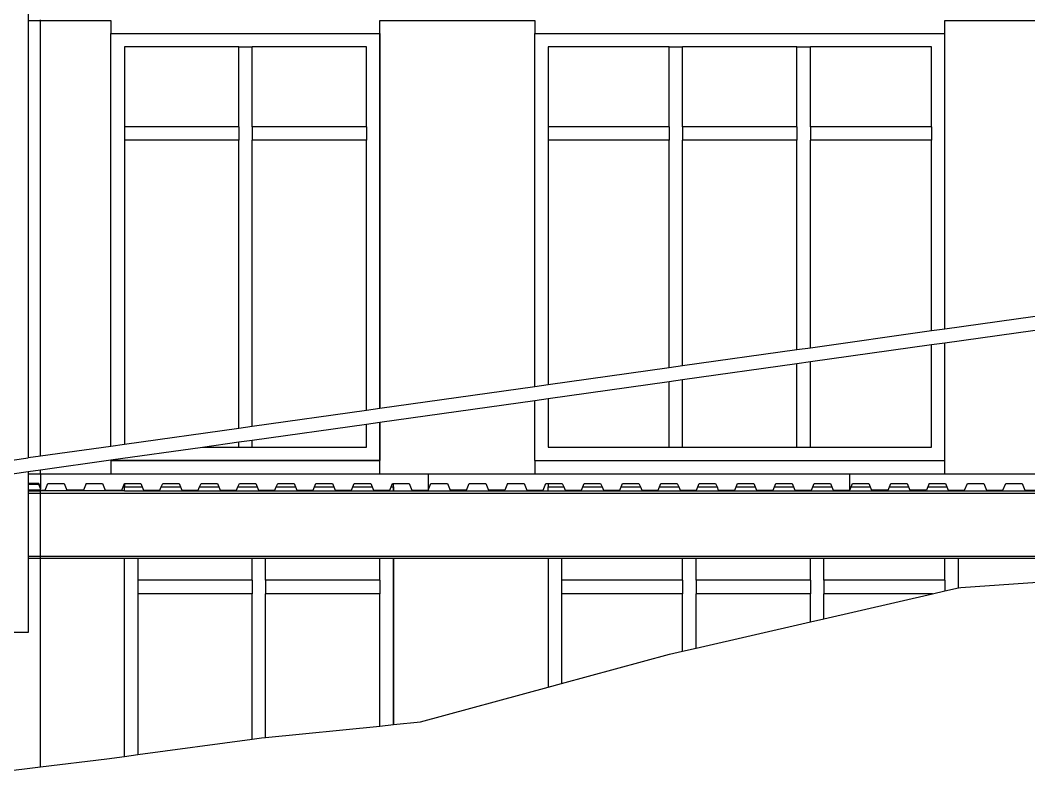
# Model space of a CAD drawing. Extents: x -101 to 101, y -14 to 18.
# Drawn here: x 38.59 to 46.09, y 9.11 to 14.69 of the extents above; entities that cross this region are included whole.
import ezdxf

# ---------------------------------------------------------------- set-up
doc = ezdxf.new("R2010")
doc.units = 0
doc.layers.get('0').update_dxf_attribs({"linetype": 'CONTINUOUS'})
doc.layers.add('SECTIONCUTEDGES', color=7, linetype='CONTINUOUS')

msp = doc.modelspace()

# ---------------------------------------------------------------- linework, layer by layer
for p, q in [((38.6477, 17.2598), (38.6477, 14.6912)), ((38.6477, 14.6912), (38.7377, 14.6912)), ((38.6477, 14.6912), (38.6477, 11.4402)), ((38.7377, 14.6912), (38.7377, 14.6955)), ((38.7377, 14.6912), (39.2627, 14.6912)), ((38.7377, 11.4529), (38.7377, 14.6912)), ((39.2627, 14.6912), (39.2627, 14.5955)), ((41.2627, 14.6912), (42.4127, 14.6912)), ((41.2627, 14.5955), (41.2627, 14.6912)), ((42.4127, 14.6912), (42.4127, 14.5955)), ((45.4627, 14.6912), (46.6127, 14.6912)), ((45.4627, 14.5955), (45.4627, 14.6912)), ((39.2627, 11.5266), (39.2627, 14.5955)), ((39.2627, 14.5955), (41.2627, 14.5955)), ((39.2627, 14.5955), (41.2627, 14.5955)), ((39.2627, 11.5266), (39.2627, 14.5955)), ((41.2627, 11.8077), (41.2627, 14.5955)), ((41.2627, 14.5955), (41.2627, 11.8077)), ((42.4127, 14.5955), (45.4627, 14.5955)), ((42.4127, 11.9693), (42.4127, 14.5955)), ((45.4627, 12.398), (45.4627, 14.5955)), ((39.3627, 14.4955), (39.3627, 13.9012)), ((40.2127, 14.4955), (39.3627, 14.4955)), ((40.2127, 14.4955), (40.3127, 14.4955)), ((40.2127, 13.9012), (40.2127, 14.4955)), ((41.1627, 14.4955), (40.3127, 14.4955)), ((40.3127, 13.9012), (40.3127, 14.4955)), ((41.1627, 13.9012), (41.1627, 14.4955)), ((43.4127, 14.4955), (42.5127, 14.4955)), ((42.5127, 14.4955), (42.5127, 13.9012)), ((43.4127, 14.4955), (43.5127, 14.4955)), ((43.4127, 13.9012), (43.4127, 14.4955)), ((43.5127, 13.9012), (43.5127, 14.4955)), ((44.3627, 14.4955), (43.5127, 14.4955)), ((44.3627, 14.4955), (44.4627, 14.4955)), ((44.3627, 13.9012), (44.3627, 14.4955)), ((44.4627, 13.9012), (44.4627, 14.4955)), ((45.3627, 14.4955), (44.4627, 14.4955)), ((45.3627, 13.9012), (45.3627, 14.4955)), ((40.2127, 13.9012), (39.3627, 13.9012)), ((39.3627, 13.9012), (39.3627, 13.8012)), ((40.2127, 13.9012), (40.2127, 13.8012)), ((41.1627, 13.9012), (40.3127, 13.9012)), ((40.3127, 13.9012), (40.3127, 13.8012)), ((41.1627, 13.9012), (41.1627, 13.8012)), ((43.4127, 13.9012), (42.5127, 13.9012)), ((42.5127, 13.9012), (42.5127, 13.8012)), ((43.4127, 13.9012), (43.4127, 13.8012)), ((44.3627, 13.9012), (43.5127, 13.9012)), ((43.5127, 13.9012), (43.5127, 13.8012)), ((44.3627, 13.9012), (44.3627, 13.8012)), ((45.3627, 13.9012), (44.4627, 13.9012)), ((44.4627, 13.9012), (44.4627, 13.8012)), ((45.3627, 13.9012), (45.3627, 13.8012)), ((40.2127, 13.8012), (39.3627, 13.8012)), ((39.3627, 13.8012), (39.3627, 11.5407)), ((40.2127, 11.6601), (40.2127, 13.8012)), ((41.1627, 13.8012), (40.3127, 13.8012)), ((40.3127, 11.6742), (40.3127, 13.8012)), ((41.1627, 11.7937), (41.1627, 13.8012)), ((43.4127, 13.8012), (42.5127, 13.8012)), ((42.5127, 13.8012), (42.5127, 11.9834)), ((43.4127, 12.1099), (43.4127, 13.8012)), ((44.3627, 13.8012), (43.5127, 13.8012)), ((43.5127, 12.1239), (43.5127, 13.8012)), ((44.3627, 12.2434), (44.3627, 13.8012)), ((45.3627, 13.8012), (44.4627, 13.8012)), ((44.4627, 12.2574), (44.4627, 13.8012)), ((45.3627, 12.3839), (45.3627, 13.8012)), ((46.6127, 12.5596), (45.4627, 12.398)), ((45.4627, 12.297), (46.6127, 12.4586)), ((45.3627, 12.3839), (44.4627, 12.2574)), ((45.4627, 12.398), (45.3627, 12.3839)), ((44.3627, 12.2434), (43.5127, 12.1239)), ((44.4627, 12.2574), (44.3627, 12.2434)), ((44.4627, 12.1565), (45.3627, 12.283)), ((45.3627, 12.283), (45.4627, 12.297)), ((45.3627, 11.5212), (45.3627, 12.283)), ((45.4627, 11.4212), (45.4627, 12.297)), ((44.3627, 12.1424), (44.4627, 12.1565)), ((44.4627, 11.5212), (44.4627, 12.1565)), ((43.4127, 12.1099), (42.5127, 11.9834)), ((43.5127, 12.1239), (43.4127, 12.1099)), ((43.5127, 12.0229), (44.3627, 12.1424)), ((44.3627, 11.5212), (44.3627, 12.1424)), ((42.5127, 11.8824), (43.4127, 12.0089)), ((43.4127, 12.0089), (43.5127, 12.0229)), ((43.4127, 11.5212), (43.4127, 12.0089)), ((43.5127, 11.5212), (43.5127, 12.0229)), ((42.4127, 11.9693), (41.2627, 11.8077)), ((42.5127, 11.9834), (42.4127, 11.9693)), ((41.2627, 11.7067), (42.4127, 11.8684)), ((42.4127, 11.8684), (42.5127, 11.8824)), ((42.4127, 11.4212), (42.4127, 11.8684)), ((42.5127, 11.8824), (42.5127, 11.5212)), ((41.1627, 11.7937), (40.3127, 11.6742)), ((41.2627, 11.8077), (41.1627, 11.7937)), ((41.1627, 11.6927), (41.2627, 11.7067)), ((41.2627, 11.4212), (41.2627, 11.7067)), ((41.2627, 11.7067), (41.2627, 11.4212)), ((40.2127, 11.6601), (39.3627, 11.5407)), ((40.3127, 11.6742), (40.2127, 11.6601)), ((40.3127, 11.5732), (41.1627, 11.6927)), ((41.1627, 11.5212), (41.1627, 11.6927)), ((39.9426, 11.5212), (40.2127, 11.5592)), ((40.2127, 11.5592), (40.3127, 11.5732)), ((40.2127, 11.5212), (40.2127, 11.5592)), ((40.3127, 11.5212), (40.3127, 11.5732)), ((39.2627, 11.5266), (38.7377, 11.4529)), ((39.3627, 11.5407), (39.2627, 11.5266)), ((39.2627, 11.4257), (39.9426, 11.5212)), ((39.9426, 11.5212), (40.2127, 11.5212)), ((40.2127, 11.5212), (40.3127, 11.5212)), ((40.3127, 11.5212), (41.1627, 11.5212)), ((42.5127, 11.5212), (43.4127, 11.5212)), ((43.4127, 11.5212), (43.5127, 11.5212)), ((43.5127, 11.5212), (44.3627, 11.5212)), ((44.3627, 11.5212), (44.4627, 11.5212)), ((44.4627, 11.5212), (45.3627, 11.5212)), ((38.5277, 11.4233), (38.6477, 11.4402)), ((38.7377, 11.4529), (38.6477, 11.4402)), ((38.7377, 11.3519), (39.2627, 11.4257)), ((39.2627, 11.4212), (39.2627, 11.4257)), ((39.2627, 11.4212), (39.2627, 11.4257)), ((39.2627, 11.4212), (41.2627, 11.4212)), ((39.2627, 11.4212), (39.2627, 11.3212)), ((41.2627, 11.4212), (39.2627, 11.4212)), ((41.2627, 11.3212), (41.2627, 11.4212)), ((42.4127, 11.4212), (45.4627, 11.4212)), ((42.4127, 11.4212), (42.4127, 11.3212)), ((45.4627, 11.3212), (45.4627, 11.4212)), ((38.5277, 11.3224), (38.6477, 11.3392)), ((38.6477, 11.3392), (38.7377, 11.3519)), ((38.6477, 11.3392), (38.6477, 11.3212)), ((38.7377, 11.3212), (38.7377, 11.3519)), ((38.7377, 11.3212), (38.6477, 11.3212)), ((38.6477, 11.3212), (38.6477, 11.2512)), ((38.7276, 11.2512), (38.6477, 11.2512)), ((38.6477, 11.2512), (38.6477, 11.2455)), ((38.7377, 11.2262), (38.7276, 11.2512)), ((38.7377, 11.3212), (38.7377, 11.2262)), ((39.2627, 11.3212), (38.7377, 11.3212)), ((38.7726, 11.2012), (38.7929, 11.2512)), ((38.7929, 11.2512), (38.915, 11.2512)), ((38.915, 11.2512), (38.9354, 11.2012)), ((39.0778, 11.2512), (39.0575, 11.2012)), ((39.0778, 11.2512), (39.1999, 11.2512)), ((39.1999, 11.2512), (39.2202, 11.2012)), ((41.2627, 11.3212), (39.2627, 11.3212)), ((39.3423, 11.2012), (39.3627, 11.2512)), ((39.3627, 11.2512), (39.3627, 11.2512)), ((39.3627, 11.2512), (39.4847, 11.2512)), ((39.3627, 11.2512), (39.3627, 11.2255)), ((39.4847, 11.2512), (39.4952, 11.2255)), ((39.637, 11.2255), (39.6475, 11.2512)), ((39.6475, 11.2512), (39.7696, 11.2512)), ((39.7696, 11.2512), (39.7801, 11.2255)), ((39.9219, 11.2255), (39.9324, 11.2512)), ((39.9324, 11.2512), (40.0545, 11.2512)), ((40.0545, 11.2512), (40.0649, 11.2255)), ((40.2068, 11.2255), (40.2172, 11.2512)), ((40.2172, 11.2512), (40.3393, 11.2512)), ((40.3393, 11.2512), (40.3498, 11.2255)), ((40.4916, 11.2255), (40.5021, 11.2512)), ((40.5021, 11.2512), (40.6242, 11.2512)), ((40.6242, 11.2512), (40.6346, 11.2255)), ((40.7765, 11.2255), (40.7869, 11.2512)), ((40.7869, 11.2512), (40.909, 11.2512)), ((40.909, 11.2512), (40.9195, 11.2255)), ((41.0613, 11.2255), (41.0718, 11.2512)), ((41.0718, 11.2512), (41.1939, 11.2512)), ((41.1939, 11.2512), (41.2043, 11.2255)), ((41.6212, 11.3212), (41.2627, 11.3212)), ((41.3462, 11.2255), (41.3567, 11.2512)), ((41.3567, 11.2512), (41.3627, 11.2512)), ((41.3627, 11.2512), (41.4787, 11.2512)), ((41.3627, 11.2255), (41.3627, 11.2512)), ((41.4787, 11.2512), (41.4991, 11.2012)), ((41.6212, 11.3212), (41.6212, 11.2012)), ((42.4127, 11.3212), (41.6212, 11.3212)), ((41.6212, 11.2012), (41.6415, 11.2512)), ((41.6415, 11.2512), (41.7636, 11.2512)), ((41.7636, 11.2512), (41.7839, 11.2012)), ((41.906, 11.2012), (41.9264, 11.2512)), ((41.9264, 11.2512), (42.0484, 11.2512)), ((42.0484, 11.2512), (42.0688, 11.2012)), ((42.2112, 11.2512), (42.1909, 11.2012)), ((42.2112, 11.2512), (42.3333, 11.2512)), ((42.3333, 11.2512), (42.3537, 11.2012)), ((44.7546, 11.3212), (42.4127, 11.3212)), ((42.4757, 11.2012), (42.4961, 11.2512)), ((42.4961, 11.2512), (42.5127, 11.2512)), ((42.5127, 11.2512), (42.6182, 11.2512)), ((42.5127, 11.2512), (42.5127, 11.2255)), ((42.6182, 11.2512), (42.6286, 11.2255)), ((42.7705, 11.2255), (42.7809, 11.2512)), ((42.7809, 11.2512), (42.903, 11.2512)), ((42.903, 11.2512), (42.9135, 11.2255)), ((43.0553, 11.2255), (43.0658, 11.2512)), ((43.0658, 11.2512), (43.1879, 11.2512)), ((43.1879, 11.2512), (43.1983, 11.2255)), ((43.3402, 11.2255), (43.3507, 11.2512)), ((43.3507, 11.2512), (43.4727, 11.2512)), ((43.4727, 11.2512), (43.4832, 11.2255)), ((43.625, 11.2255), (43.6355, 11.2512)), ((43.6355, 11.2512), (43.7576, 11.2512)), ((43.7576, 11.2512), (43.7681, 11.2255)), ((43.9099, 11.2255), (43.9204, 11.2512)), ((43.9204, 11.2512), (44.0424, 11.2512)), ((44.0424, 11.2512), (44.0529, 11.2255)), ((44.1948, 11.2255), (44.2052, 11.2512)), ((44.2052, 11.2512), (44.3273, 11.2512)), ((44.3273, 11.2512), (44.3378, 11.2255)), ((44.4796, 11.2255), (44.4901, 11.2512)), ((44.4901, 11.2512), (44.6122, 11.2512)), ((44.6122, 11.2512), (44.6226, 11.2255)), ((44.7546, 11.2012), (44.7546, 11.3212)), ((45.4627, 11.3212), (44.7546, 11.3212)), ((44.7645, 11.2255), (44.7749, 11.2512)), ((44.7749, 11.2512), (44.897, 11.2512)), ((44.897, 11.2512), (44.9075, 11.2255)), ((45.0493, 11.2255), (45.0598, 11.2512)), ((45.0598, 11.2512), (45.1819, 11.2512)), ((45.1819, 11.2512), (45.1923, 11.2255)), ((45.3446, 11.2512), (45.3342, 11.2255)), ((45.3446, 11.2512), (45.4667, 11.2512)), ((46.6127, 11.3212), (45.4627, 11.3212)), ((45.4667, 11.2512), (45.4772, 11.2255)), ((45.6092, 11.2012), (45.6295, 11.2512)), ((45.6295, 11.2512), (45.7516, 11.2512)), ((45.7516, 11.2512), (45.7719, 11.2012)), ((45.894, 11.2012), (45.9144, 11.2512)), ((45.9144, 11.2512), (46.0364, 11.2512)), ((46.0364, 11.2512), (46.0568, 11.2012)), ((38.6477, 11.2455), (38.7236, 11.2455)), ((38.6477, 11.2455), (38.6477, 11.208)), ((38.6477, 11.208), (38.6505, 11.2012)), ((38.6477, 11.208), (38.6477, 11.1955)), ((38.6477, 11.1955), (38.7377, 11.1955)), ((38.6477, 11.1955), (38.6477, 11.1795)), ((38.6477, 11.1795), (38.7377, 11.1795)), ((38.6477, 11.1795), (38.6477, 10.7115)), ((38.7377, 11.2012), (38.6505, 11.2012)), ((38.7236, 11.2455), (38.7377, 11.2108)), ((38.7377, 11.2262), (38.7377, 11.2108)), ((38.7377, 11.2012), (38.7377, 11.2108)), ((38.7377, 11.1955), (38.7377, 11.2012)), ((38.7377, 11.2012), (38.7726, 11.2012)), ((38.7377, 11.1795), (38.7377, 11.1955)), ((39.3627, 11.1955), (38.7377, 11.1955)), ((38.7377, 11.1795), (53.4377, 11.1795)), ((38.7377, 10.7115), (38.7377, 11.1795)), ((39.0575, 11.2012), (38.9354, 11.2012)), ((39.2202, 11.2012), (39.3423, 11.2012)), ((39.3627, 11.1955), (39.3627, 11.2255)), ((39.3627, 11.2255), (39.4952, 11.2255)), ((39.3627, 11.2255), (39.4952, 11.2255)), ((39.3627, 11.1955), (39.3627, 11.2255)), ((39.3627, 11.1955), (41.3627, 11.1955)), ((39.4952, 11.2255), (39.5051, 11.2012)), ((39.5051, 11.2012), (39.6272, 11.2012)), ((39.6272, 11.2012), (39.637, 11.2255)), ((39.637, 11.2255), (39.7801, 11.2255)), ((39.637, 11.2255), (39.7801, 11.2255)), ((39.7801, 11.2255), (39.7899, 11.2012)), ((39.7899, 11.2012), (39.912, 11.2012)), ((39.912, 11.2012), (39.9219, 11.2255)), ((39.9219, 11.2255), (40.0649, 11.2255)), ((39.9219, 11.2255), (40.0649, 11.2255)), ((40.0649, 11.2255), (40.0748, 11.2012)), ((40.0748, 11.2012), (40.1969, 11.2012)), ((40.1969, 11.2012), (40.2068, 11.2255)), ((40.2068, 11.2255), (40.3498, 11.2255)), ((40.2068, 11.2255), (40.3498, 11.2255)), ((40.3498, 11.2255), (40.3597, 11.2012)), ((40.3597, 11.2012), (40.4817, 11.2012)), ((40.4817, 11.2012), (40.4916, 11.2255)), ((40.4916, 11.2255), (40.6346, 11.2255)), ((40.4916, 11.2255), (40.6346, 11.2255)), ((40.6346, 11.2255), (40.6445, 11.2012)), ((40.6445, 11.2012), (40.7666, 11.2012)), ((40.7666, 11.2012), (40.7765, 11.2255)), ((40.7765, 11.2255), (40.9195, 11.2255)), ((40.7765, 11.2255), (40.9195, 11.2255)), ((40.9195, 11.2255), (40.9294, 11.2012)), ((40.9294, 11.2012), (41.0515, 11.2012)), ((41.0515, 11.2012), (41.0613, 11.2255)), ((41.0613, 11.2255), (41.2043, 11.2255)), ((41.0613, 11.2255), (41.2043, 11.2255)), ((41.2043, 11.2255), (41.2142, 11.2012)), ((41.2142, 11.2012), (41.3363, 11.2012)), ((41.3363, 11.2012), (41.3462, 11.2255)), ((41.3462, 11.2255), (41.3627, 11.2255)), ((41.3462, 11.2255), (41.3627, 11.2255)), ((41.3627, 11.1955), (41.3627, 11.2255)), ((41.3627, 11.2255), (41.3627, 11.1955)), ((41.3627, 11.1955), (42.5127, 11.1955)), ((41.4991, 11.2012), (41.6212, 11.2012)), ((41.906, 11.2012), (41.7839, 11.2012)), ((42.1909, 11.2012), (42.0688, 11.2012)), ((42.1477, 11.2012), (42.1477, 11.1955)), ((42.3537, 11.2012), (42.4757, 11.2012)), ((42.5127, 11.2255), (42.6286, 11.2255)), ((42.5127, 11.1955), (42.5127, 11.2255)), ((42.5127, 11.1955), (45.5627, 11.1955)), ((42.6286, 11.2255), (42.6385, 11.2012)), ((42.6385, 11.2012), (42.7606, 11.2012)), ((42.7606, 11.2012), (42.7705, 11.2255)), ((42.7705, 11.2255), (42.9135, 11.2255)), ((42.9135, 11.2255), (42.9234, 11.2012)), ((42.9234, 11.2012), (43.0454, 11.2012)), ((43.0454, 11.2012), (43.0553, 11.2255)), ((43.0553, 11.2255), (43.1983, 11.2255)), ((43.1983, 11.2255), (43.2082, 11.2012)), ((43.2082, 11.2012), (43.3303, 11.2012)), ((43.3303, 11.2012), (43.3402, 11.2255)), ((43.3402, 11.2255), (43.4832, 11.2255)), ((43.4832, 11.2255), (43.4931, 11.2012)), ((43.4931, 11.2012), (43.6152, 11.2012)), ((43.6152, 11.2012), (43.625, 11.2255)), ((43.625, 11.2255), (43.7681, 11.2255)), ((43.7681, 11.2255), (43.7779, 11.2012)), ((43.7779, 11.2012), (43.9, 11.2012)), ((43.9, 11.2012), (43.9099, 11.2255)), ((43.9099, 11.2255), (44.0529, 11.2255)), ((44.0529, 11.2255), (44.0628, 11.2012)), ((44.0628, 11.2012), (44.1849, 11.2012)), ((44.1849, 11.2012), (44.1948, 11.2255)), ((44.1948, 11.2255), (44.3378, 11.2255)), ((44.3378, 11.2255), (44.3476, 11.2012)), ((44.3476, 11.2012), (44.4697, 11.2012)), ((44.4697, 11.2012), (44.4796, 11.2255)), ((44.4796, 11.2255), (44.6226, 11.2255)), ((44.6226, 11.2255), (44.6325, 11.2012)), ((44.6325, 11.2012), (44.7546, 11.2012)), ((44.7546, 11.2012), (44.7645, 11.2255)), ((44.7645, 11.2255), (44.9075, 11.2255)), ((44.9075, 11.2255), (44.9174, 11.2012)), ((45.0394, 11.2012), (44.9174, 11.2012)), ((45.0394, 11.2012), (45.0493, 11.2255)), ((45.0493, 11.2255), (45.1923, 11.2255)), ((45.1923, 11.2255), (45.2022, 11.2012)), ((45.3243, 11.2012), (45.2022, 11.2012)), ((45.3342, 11.2255), (45.3243, 11.2012)), ((45.3342, 11.2255), (45.4772, 11.2255)), ((45.4772, 11.2255), (45.4871, 11.2012)), ((45.4871, 11.2012), (45.5627, 11.2012)), ((45.5627, 11.1955), (45.5627, 11.2012)), ((45.5627, 11.2012), (45.6092, 11.2012)), ((45.5627, 11.1955), (46.7127, 11.1955)), ((45.7719, 11.2012), (45.894, 11.2012)), ((46.0568, 11.2012), (46.1789, 11.2012)), ((38.6477, 10.7115), (38.7377, 10.7115)), ((38.6477, 10.7115), (38.6477, 10.6955)), ((38.6477, 10.6955), (38.7377, 10.6955)), ((38.6477, 10.6955), (38.6477, 10.1434)), ((38.7377, 10.7115), (49.1433, 10.7115)), ((38.7377, 10.6955), (38.7377, 10.7115)), ((38.7377, 9.1448), (38.7377, 10.6955)), ((38.7377, 10.6955), (39.3627, 10.6955)), ((39.3627, 9.2224), (39.3627, 10.6955)), ((39.3627, 10.6955), (39.4627, 10.6955)), ((39.3627, 9.2224), (39.3627, 10.6955)), ((39.4627, 10.6955), (39.4627, 10.5312)), ((39.4627, 10.6955), (40.3127, 10.6955)), ((40.3127, 10.5312), (40.3127, 10.6955)), ((40.3127, 10.6955), (40.4127, 10.6955)), ((40.4127, 10.5312), (40.4127, 10.6955)), ((40.4127, 10.6955), (41.2627, 10.6955)), ((41.2627, 10.5312), (41.2627, 10.6955)), ((41.2627, 10.6955), (41.3627, 10.6955)), ((41.3627, 9.4588), (41.3627, 10.6955)), ((41.3627, 10.6955), (42.5127, 10.6955)), ((41.3627, 10.6955), (41.3627, 9.4588)), ((42.5127, 10.6955), (42.5127, 9.7368)), ((42.5127, 10.6955), (42.6127, 10.6955)), ((42.6127, 10.6955), (42.6127, 10.5312)), ((42.6127, 10.6955), (43.5127, 10.6955)), ((43.5127, 10.5312), (43.5127, 10.6955)), ((43.5127, 10.6955), (43.6127, 10.6955)), ((43.6127, 10.5312), (43.6127, 10.6955)), ((43.6127, 10.6955), (44.4627, 10.6955)), ((44.4627, 10.5312), (44.4627, 10.6955)), ((44.4627, 10.6955), (44.5627, 10.6955)), ((44.5627, 10.5312), (44.5627, 10.6955)), ((44.5627, 10.6955), (45.4627, 10.6955)), ((45.4627, 10.5312), (45.4627, 10.6955)), ((45.4627, 10.6955), (45.5627, 10.6955)), ((45.5627, 10.4752), (45.5627, 10.6955)), ((45.5627, 10.6955), (46.7127, 10.6955)), ((40.3127, 10.5312), (39.4627, 10.5312)), ((39.4627, 10.5312), (39.4627, 10.4312)), ((40.3127, 10.5312), (40.3127, 10.4312)), ((41.2627, 10.5312), (40.4127, 10.5312)), ((40.4127, 10.5312), (40.4127, 10.4312)), ((41.2627, 10.5312), (41.2627, 10.4312)), ((43.5127, 10.5312), (42.6127, 10.5312)), ((42.6127, 10.5312), (42.6127, 10.4312)), ((43.5127, 10.5312), (43.5127, 10.4312)), ((44.4627, 10.5312), (43.6127, 10.5312)), ((43.6127, 10.5312), (43.6127, 10.4312)), ((44.4627, 10.5312), (44.4627, 10.4312)), ((45.4627, 10.5312), (44.5627, 10.5312)), ((44.5627, 10.5312), (44.5627, 10.4312)), ((45.4627, 10.5312), (45.4627, 10.4522)), ((40.3127, 10.4312), (39.4627, 10.4312)), ((39.4627, 10.4312), (39.4627, 9.2359)), ((40.3127, 9.3505), (40.3127, 10.4312)), ((41.2627, 10.4312), (40.4127, 10.4312)), ((40.4127, 9.363), (40.4127, 10.4312)), ((41.2627, 9.4487), (41.2627, 10.4312)), ((43.5127, 10.4312), (42.6127, 10.4312)), ((42.6127, 10.4312), (42.6127, 9.764)), ((43.5127, 10.0042), (43.5127, 10.4312)), ((44.4627, 10.4312), (43.6127, 10.4312)), ((43.6127, 10.0272), (43.6127, 10.4312)), ((44.4627, 10.2225), (44.4627, 10.4312)), ((45.3713, 10.4312), (44.5627, 10.4312)), ((44.5627, 10.2455), (44.5627, 10.4312)), ((38.6477, 10.1434), (38.5277, 10.1434))]:
    msp.add_line(p, q)
at = {"layer": 'SECTIONCUTEDGES'}
for p, q in [((45.5797, 10.4791), (46.3356, 10.5312)), ((44.5627, 10.2455), (45.3713, 10.4312)), ((45.3713, 10.4312), (45.4627, 10.4522)), ((45.4627, 10.4522), (45.5627, 10.4752)), ((45.5627, 10.4752), (45.5797, 10.4791)), ((43.6127, 10.0272), (44.4627, 10.2225)), ((44.4627, 10.2225), (44.5627, 10.2455)), ((42.6127, 9.764), (43.415, 9.9818)), ((43.415, 9.9818), (43.5127, 10.0042)), ((43.5127, 10.0042), (43.6127, 10.0272)), ((42.5127, 9.7368), (42.6127, 9.764)), ((41.5635, 9.4791), (42.5127, 9.7368)), ((40.4127, 9.363), (41.2627, 9.4487)), ((41.2627, 9.4487), (41.3627, 9.4588)), ((41.3627, 9.4588), (41.5635, 9.4791)), ((39.4627, 9.2359), (40.3127, 9.3505)), ((40.3127, 9.3505), (40.3815, 9.3598)), ((40.3815, 9.3598), (40.4127, 9.363)), ((39.3627, 9.2224), (39.4627, 9.2359)), ((38.7377, 9.1448), (39.2316, 9.2047)), ((39.2316, 9.2047), (39.3627, 9.2224)), ((38.4377, 9.1084), (38.7377, 9.1448))]:
    msp.add_line(p, q, dxfattribs=at)

doc.saveas('drawing.dxf')
